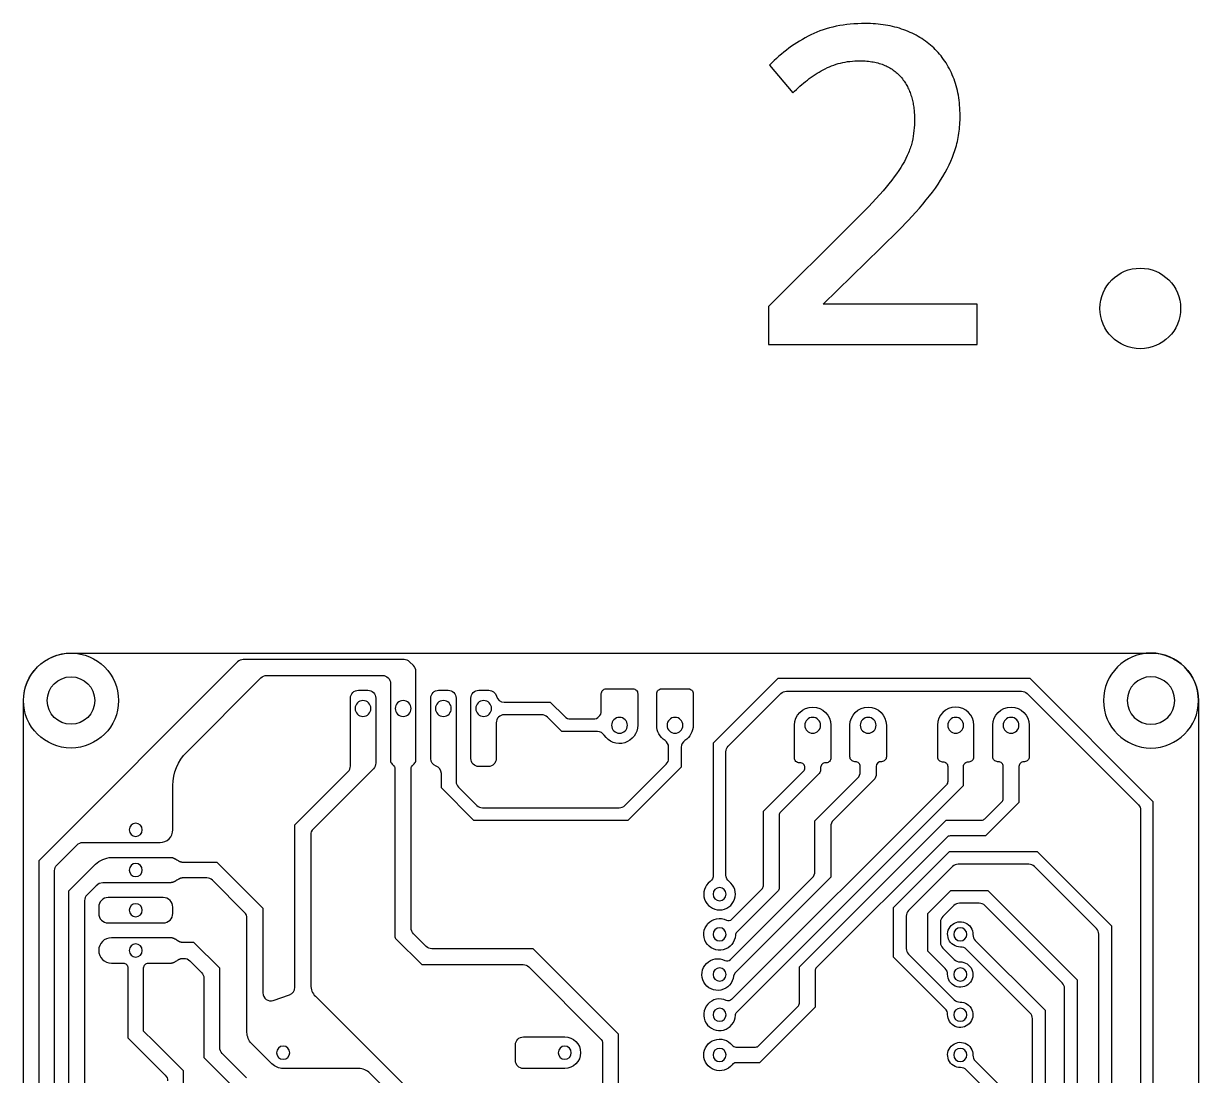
# Model space of a CAD drawing. Extents: x -177 to 52, y -70 to 234.
# Drawn here: x -115.8 to -41.6, y 167.8 to 234.3 of the extents above; entities that cross this region are included whole.
import ezdxf

# ---------------------------------------------------------------- set-up
doc = ezdxf.new("R2010")
doc.units = 0
doc.layers.get('0').update_dxf_attribs({"color": 160, "linetype": 'CONTINUOUS'})
for name, color, linetype in [('DEFAULT', 7, 'CONTINUOUS'), ('HOLES', 22, 'CONTINUOUS'), ('MOSFET', 7, 'CONTINUOUS'), ('MOSFET$TRACES', 7, 'CONTINUOUS')]:
    doc.layers.add(name, color=color, linetype=linetype)

msp = doc.modelspace()

# ---------------------------------------------------------------- linework, layer by layer
msp.add_lwpolyline([(-63.578, 221.529), (-68.751, 216.387), (-68.751, 214), (-55.575, 214), (-55.575, 216.54), (-65.292, 216.54), (-61.666, 220.075), (-60.466, 221.265), (-59.931, 221.822), (-59.439, 222.355), (-59.209, 222.614), (-58.989, 222.871), (-58.779, 223.126), (-58.578, 223.378), (-58.388, 223.629), (-58.208, 223.877), (-58.038, 224.123), (-57.878, 224.367), (-57.728, 224.61), (-57.588, 224.854), (-57.458, 225.097), (-57.337, 225.341), (-57.226, 225.585), (-57.125, 225.829), (-57.078, 225.951), (-57.034, 226.074), (-56.992, 226.196), (-56.953, 226.318), (-56.916, 226.441), (-56.881, 226.566), (-56.849, 226.691), (-56.819, 226.818), (-56.791, 226.947), (-56.766, 227.076), (-56.743, 227.207), (-56.723, 227.34), (-56.705, 227.473), (-56.69, 227.608), (-56.676, 227.744), (-56.666, 227.882), (-56.657, 228.021), (-56.651, 228.161), (-56.647, 228.445), (-56.648, 228.614), (-56.653, 228.781), (-56.662, 228.946), (-56.674, 229.109), (-56.689, 229.27), (-56.708, 229.428), (-56.73, 229.584), (-56.756, 229.738), (-56.785, 229.89), (-56.817, 230.04), (-56.853, 230.188), (-56.892, 230.333), (-56.934, 230.477), (-56.98, 230.618), (-57.03, 230.757), (-57.083, 230.894), (-57.139, 231.028), (-57.197, 231.16), (-57.259, 231.289), (-57.323, 231.416), (-57.39, 231.54), (-57.46, 231.661), (-57.533, 231.78), (-57.609, 231.896), (-57.687, 232.009), (-57.768, 232.12), (-57.852, 232.228), (-57.939, 232.334), (-58.029, 232.437), (-58.121, 232.537), (-58.216, 232.635), (-58.314, 232.73), (-58.415, 232.822), (-58.518, 232.912), (-58.623, 232.999), (-58.731, 233.083), (-58.841, 233.164), (-58.953, 233.243), (-59.068, 233.319), (-59.185, 233.392), (-59.304, 233.462), (-59.426, 233.53), (-59.55, 233.595), (-59.676, 233.657), (-59.804, 233.716), (-59.935, 233.773), (-60.069, 233.826), (-60.204, 233.878), (-60.342, 233.926), (-60.482, 233.971), (-60.623, 234.013), (-60.766, 234.052), (-60.911, 234.087), (-61.058, 234.12), (-61.207, 234.15), (-61.358, 234.176), (-61.51, 234.199), (-61.665, 234.219), (-61.821, 234.237), (-61.979, 234.251), (-62.139, 234.261), (-62.301, 234.269), (-62.464, 234.274), (-62.63, 234.275), (-62.873, 234.273), (-63.112, 234.264), (-63.347, 234.25), (-63.579, 234.23), (-63.807, 234.205), (-64.031, 234.174), (-64.251, 234.138), (-64.468, 234.096), (-64.681, 234.048), (-64.89, 233.995), (-65.095, 233.936), (-65.297, 233.871), (-65.494, 233.801), (-65.688, 233.725), (-65.879, 233.643), (-66.065, 233.556), (-66.248, 233.464), (-66.429, 233.369), (-66.607, 233.27), (-66.782, 233.167), (-66.954, 233.06), (-67.124, 232.95), (-67.291, 232.836), (-67.456, 232.718), (-67.617, 232.597), (-67.776, 232.472), (-67.933, 232.343), (-68.086, 232.211), (-68.237, 232.074), (-68.386, 231.934), (-68.531, 231.791), (-68.674, 231.643), (-67.205, 229.884), (-67.095, 229.995), (-66.984, 230.104), (-66.872, 230.21), (-66.758, 230.314), (-66.643, 230.415), (-66.527, 230.513), (-66.41, 230.609), (-66.291, 230.702), (-66.171, 230.793), (-66.049, 230.881), (-65.926, 230.966), (-65.802, 231.049), (-65.677, 231.129), (-65.55, 231.206), (-65.422, 231.281), (-65.292, 231.353), (-65.161, 231.421), (-65.029, 231.485), (-64.894, 231.545), (-64.758, 231.6), (-64.62, 231.651), (-64.48, 231.698), (-64.338, 231.74), (-64.194, 231.777), (-64.049, 231.811), (-63.902, 231.839), (-63.753, 231.864), (-63.602, 231.884), (-63.45, 231.899), (-63.296, 231.91), (-63.14, 231.917), (-62.982, 231.919), (-62.868, 231.918), (-62.756, 231.914), (-62.646, 231.909), (-62.539, 231.901), (-62.433, 231.891), (-62.33, 231.878), (-62.228, 231.863), (-62.129, 231.846), (-62.031, 231.827), (-61.936, 231.805), (-61.842, 231.781), (-61.751, 231.755), (-61.661, 231.727), (-61.574, 231.696), (-61.489, 231.663), (-61.406, 231.628), (-61.324, 231.591), (-61.245, 231.552), (-61.167, 231.512), (-61.092, 231.469), (-61.018, 231.426), (-60.946, 231.38), (-60.877, 231.333), (-60.809, 231.284), (-60.743, 231.233), (-60.679, 231.181), (-60.616, 231.127), (-60.556, 231.072), (-60.498, 231.014), (-60.441, 230.955), (-60.387, 230.895), (-60.334, 230.832), (-60.284, 230.769), (-60.234, 230.704), (-60.187, 230.637), (-60.141, 230.57), (-60.097, 230.501), (-60.055, 230.431), (-60.014, 230.36), (-59.975, 230.287), (-59.937, 230.214), (-59.902, 230.138), (-59.868, 230.062), (-59.835, 229.985), (-59.804, 229.906), (-59.775, 229.826), (-59.748, 229.744), (-59.722, 229.662), (-59.698, 229.578), (-59.676, 229.494), (-59.655, 229.41), (-59.635, 229.325), (-59.617, 229.239), (-59.601, 229.153), (-59.586, 229.066), (-59.573, 228.979), (-59.561, 228.891), (-59.551, 228.803), (-59.543, 228.714), (-59.536, 228.625), (-59.53, 228.535), (-59.526, 228.444), (-59.523, 228.262), (-59.526, 228.068), (-59.533, 227.878), (-59.545, 227.691), (-59.562, 227.508), (-59.583, 227.328), (-59.609, 227.151), (-59.64, 226.978), (-59.676, 226.808), (-59.697, 226.723), (-59.719, 226.638), (-59.744, 226.553), (-59.771, 226.466), (-59.8, 226.379), (-59.832, 226.291), (-59.866, 226.203), (-59.902, 226.114), (-59.941, 226.024), (-59.981, 225.933), (-60.069, 225.751), (-60.167, 225.565), (-60.273, 225.377), (-60.39, 225.185), (-60.517, 224.988), (-60.655, 224.787), (-60.805, 224.58), (-60.965, 224.368), (-61.137, 224.151), (-61.319, 223.929), (-61.513, 223.702), (-61.94, 223.221), (-62.427, 222.699)], close=True)
msp.add_circle((-45.269, 216.272), 2.548)
at = {"layer": 'DEFAULT'}
msp.add_line((-86.734, 192.15), (-86.734, 192.15), dxfattribs=at)
for points in [[(-78.219, 166.413), (-78.219, 170.427), (-83.61, 175.818), (-90.006, 175.818, -0.198912), (-90.36, 175.964), (-91.168, 176.772, -0.198912), (-91.314, 177.126), (-91.314, 187.198, -0.212795), (-91.215, 187.421), (-91.114, 187.512, 0.212795), (-91.014, 187.735), (-91.014, 193.349, 0.202574), (-91.166, 193.708), (-91.409, 193.944, 0.195256), (-91.758, 194.085), (-101.916, 194.085, 0.198912), (-102.27, 193.939), (-114.831, 181.378), (-114.831, 135.914)], [(-113.831, 136.537), (-113.831, 180.755, -0.198912), (-113.685, 181.108), (-112.406, 182.387, -0.198912), (-112.053, 182.533), (-107.163, 182.533, 0.414214), (-106.363, 183.333), (-106.363, 186.128, -0.198912), (-105.485, 188.249), (-100.795, 192.939, -0.198912), (-100.441, 193.085), (-93.114, 193.085, -0.414214), (-92.614, 192.585), (-92.614, 187.712, 0.209975), (-92.517, 187.491), (-92.441, 187.421, -0.209975), (-92.344, 187.2), (-92.344, 176.629, 0.201207), (-92.255, 176.415), (-90.629, 174.818), (-84.233, 174.818, -0.198912), (-83.88, 174.671), (-79.367, 170.159, -0.198915), (-79.221, 169.805), (-79.221, 166.206)], [(-101.699, 167.66), (-103.252, 169.212, -0.198912), (-103.398, 169.566), (-103.398, 174.585), (-105.026, 176.213), (-105.683, 176.213), (-105.709, 176.213), (-105.735, 176.214), (-105.748, 176.214), (-105.761, 176.215), (-105.775, 176.216), (-105.788, 176.218), (-105.801, 176.22), (-105.814, 176.222), (-105.828, 176.225), (-105.841, 176.228), (-105.855, 176.231), (-105.868, 176.235), (-105.882, 176.239), (-105.895, 176.244), (-105.909, 176.249), (-105.922, 176.255), (-105.936, 176.261), (-105.95, 176.267), (-105.964, 176.274), (-105.977, 176.281), (-106.005, 176.296), (-106.033, 176.312), (-106.061, 176.328), (-106.117, 176.363), (-106.173, 176.398), (-106.201, 176.415), (-106.229, 176.431), (-106.256, 176.445), (-106.27, 176.452), (-106.284, 176.459), (-106.298, 176.465), (-106.311, 176.471), (-106.325, 176.477), (-106.339, 176.482), (-106.352, 176.487), (-106.366, 176.491), (-106.379, 176.495), (-106.393, 176.498), (-106.406, 176.502), (-106.419, 176.504), (-106.433, 176.506), (-106.446, 176.508), (-106.459, 176.51), (-106.472, 176.511), (-106.485, 176.512), (-106.499, 176.512), (-106.525, 176.513), (-106.551, 176.513), (-110.243, 176.513, 1), (-110.243, 174.913), (-109.503, 174.913, -0.414214), (-109.203, 174.613), (-109.203, 170.2), (-106.835, 167.831, -0.198912), (-106.688, 167.478)], [(-105.688, 166.073), (-105.688, 168.099), (-107.57, 169.981), (-108.203, 170.614), (-108.203, 174.613, -0.414214), (-107.903, 174.913), (-106.551, 174.913), (-106.525, 174.913), (-106.499, 174.914), (-106.485, 174.914), (-106.472, 174.915), (-106.459, 174.916), (-106.446, 174.918), (-106.433, 174.92), (-106.419, 174.922), (-106.406, 174.925), (-106.393, 174.928), (-106.379, 174.931), (-106.366, 174.935), (-106.352, 174.939), (-106.339, 174.944), (-106.325, 174.949), (-106.311, 174.955), (-106.298, 174.961), (-106.284, 174.967), (-106.27, 174.974), (-106.256, 174.981), (-106.229, 174.996), (-106.201, 175.012), (-106.173, 175.028), (-106.117, 175.063), (-106.061, 175.098), (-106.033, 175.115), (-106.005, 175.131), (-105.977, 175.145), (-105.964, 175.152), (-105.95, 175.159), (-105.936, 175.165), (-105.922, 175.171), (-105.909, 175.177), (-105.895, 175.182), (-105.882, 175.187), (-105.868, 175.191), (-105.855, 175.195), (-105.841, 175.198), (-105.828, 175.202), (-105.814, 175.204), (-105.801, 175.206), (-105.788, 175.208), (-105.775, 175.21), (-105.761, 175.211), (-105.748, 175.212), (-105.735, 175.212), (-105.709, 175.213), (-105.683, 175.213), (-105.649, 175.213, -0.198912), (-105.295, 175.067), (-104.544, 174.316, -0.198912), (-104.398, 173.962), (-104.398, 168.943), (-101.515, 166.06, 0.198912)]]:
    msp.add_lwpolyline(points, format="xyb", dxfattribs=at)
at = {"layer": 'DEFAULT', "extrusion": (0, 0, -1)}
for centre in [(94.354, 191), (91.814, 191), (89.274, 191), (86.734, 191)]:
    msp.add_circle(centre, 0.5, dxfattribs=at)
at = {"layer": 'HOLES'}
msp.add_circle((-112.791, 191.5), 1.5, dxfattribs=at)
at = {"layer": 'HOLES', "extrusion": (0, 0, -1)}
for centre, radius in [((44.591, 191.5), 1.5), ((78.153, 189.938), 0.5), ((74.653, 189.938), 0.5), ((65.952, 189.938), 0.5), ((62.452, 189.938), 0.5), ((56.927, 189.938), 0.5), ((53.427, 189.938), 0.5), ((108.703, 183.333), 0.415), ((108.703, 180.793), 0.415), ((71.833, 179.27), 0.415), ((108.703, 178.253), 0.415), ((71.833, 176.73), 0.415), ((56.633, 176.73), 0.415), ((108.703, 175.713), 0.415), ((71.833, 174.19), 0.415), ((56.633, 174.19), 0.415), ((71.833, 171.65), 0.415), ((56.633, 171.65), 0.415), ((99.392, 169.253), 0.415), ((81.612, 169.253), 0.415), ((71.833, 169.11), 0.415), ((56.633, 169.11), 0.415)]:
    msp.add_circle(centre, radius, dxfattribs=at)
at = {"layer": 'MOSFET'}
msp.add_lwpolyline([(-115.791, 102.5), (-115.791, 191.5, -0.414214), (-112.791, 194.5), (-44.591, 194.5, -0.414214), (-41.591, 191.5), (-41.591, 102.5, -0.414214), (-44.591, 99.5), (-112.791, 99.5, -0.414214)], format="xyb", close=True, dxfattribs=at)
msp.add_circle((-112.791, 191.5), 3, dxfattribs=at)
at = {"layer": 'MOSFET', "extrusion": (0, 0, -1)}
msp.add_circle((44.591, 191.5), 3, dxfattribs=at)
at = {"layer": 'MOSFET$TRACES'}
for points in [[(-78.167, 184.724, 0.198912), (-77.813, 184.87), (-75.2, 187.484, 0.198912), (-75.053, 187.837), (-75.053, 188.555, 0.253709), (-75.281, 188.974, -0.253709), (-75.803, 189.938), (-75.803, 191.938, -0.414214), (-75.503, 192.238), (-73.803, 192.238, -0.414214), (-73.503, 191.938), (-73.503, 189.938, -0.253709), (-74.026, 188.974, 0.253709), (-74.253, 188.555), (-74.253, 187.299), (-77.628, 183.924), (-87.349, 183.924), (-89.404, 185.979), (-89.404, 186.888, 0.31881), (-89.739, 187.36, -0.31881), (-90.074, 187.832), (-90.074, 191.65, -0.414214), (-89.574, 192.15), (-88.974, 192.15, -0.414214), (-88.474, 191.65), (-88.474, 186.388, 0.198912), (-88.328, 186.034), (-87.164, 184.87, 0.198912), (-86.81, 184.724)], [(-85.439, 190.6, 0.414214), (-85.939, 190.1), (-85.939, 187.832, -0.414214), (-86.439, 187.332), (-87.039, 187.332, -0.414214), (-87.539, 187.832), (-87.539, 191.65, -0.414214), (-87.039, 192.15), (-86.408, 192.15, -0.341999), (-85.924, 191.775, 0.341999), (-85.439, 191.4), (-82.526, 191.4), (-81.611, 190.485, 0.198912), (-81.257, 190.338), (-79.803, 190.338, 0.414214), (-79.303, 190.838), (-79.303, 191.938, -0.414214), (-79.003, 192.238), (-77.303, 192.238, -0.414214), (-77.003, 191.938), (-77.003, 189.938, -0.746357), (-79.117, 189.311, 0.253709), (-79.536, 189.538), (-81.796, 189.538), (-82.711, 190.454, 0.198912), (-83.065, 190.6)], [(-64.815, 180.332), (-70.868, 174.278), (-70.955, 174.095, -3.257178), (-71.493, 175.079, 0.325935), (-71.144, 175.134), (-65.903, 180.375), (-65.815, 180.587), (-65.815, 183.901), (-63.04, 186.676), (-62.952, 186.888), (-62.952, 187.338, 0.414214), (-63.252, 187.638), (-63.302, 187.638, -0.414214), (-63.602, 187.938), (-63.602, 189.938, -1), (-61.302, 189.938), (-61.302, 189.938), (-61.302, 187.938, -0.414214), (-61.602, 187.638, 0.410752), (-61.952, 187.338), (-61.952, 186.757), (-62.04, 186.545), (-64.727, 183.858), (-64.815, 183.645)], [(-65.798, 174.424), (-65.798, 172.122), (-69.309, 168.61), (-70.809, 168.61, 0.230961), (-71.045, 168.495, -2.905869), (-71.045, 169.725, 0.230961), (-70.809, 169.61), (-69.565, 169.61, 0.198912), (-69.353, 169.698), (-66.886, 172.165, 0.198912), (-66.798, 172.377), (-66.798, 174.679), (-57.531, 183.946), (-55.293, 183.946, 0.198912), (-55.081, 184.034), (-54.015, 185.099, 0.198912), (-53.927, 185.311), (-53.927, 187.338, 0.414214), (-54.227, 187.638), (-54.277, 187.638, -0.414214), (-54.577, 187.938), (-54.577, 189.938, -1), (-52.277, 189.938), (-52.277, 187.938, -0.414214), (-52.577, 187.638), (-52.627, 187.638, 0.414214), (-52.927, 187.338), (-52.927, 185.056), (-55.037, 182.946), (-57.275, 182.946, 0.198912), (-57.488, 182.858), (-65.71, 174.636, 0.198912)], [(-68.158, 179.457), (-70.748, 176.868, 0.184091), (-70.835, 176.673, -3.292465), (-71.4, 177.631, 0.318647), (-71.058, 177.689), (-69.158, 179.589, 0.198912), (-69.07, 179.801), (-69.07, 184.502), (-66.54, 187.032, 0.198912), (-66.452, 187.244), (-66.452, 187.27, 0.414214), (-66.752, 187.57), (-66.802, 187.57, -0.414214), (-67.102, 187.87), (-67.102, 189.938, -1), (-64.802, 189.938), (-64.802, 187.87, -0.414214), (-65.102, 187.57), (-65.152, 187.57, 0.414214), (-65.452, 187.27), (-65.452, 187.113, -0.198912), (-65.54, 186.901), (-67.982, 184.459, 0.198912), (-68.07, 184.246), (-68.07, 179.67, -0.198925)], [(-56.427, 187.338, -0.414214), (-56.127, 187.638), (-56.077, 187.638, 0.414214), (-55.777, 187.938), (-55.777, 189.938, 1), (-58.077, 189.938), (-58.077, 187.938, 0.414214), (-57.777, 187.638), (-57.727, 187.638, -0.414214), (-57.427, 187.338), (-57.427, 186.39, -0.198912), (-57.515, 186.177), (-71.075, 172.618, -0.314564), (-71.413, 172.558, 3.310049), (-70.834, 171.614, -0.189462), (-70.746, 171.815), (-56.427, 186.134)], [(-111.043, 178.453), (-111.043, 178.053, 0.414214), (-110.443, 177.453), (-106.963, 177.453, 0.414214), (-106.363, 178.053), (-106.363, 178.453, 0.414214), (-106.963, 179.053), (-110.443, 179.053, 0.414214)], [(-56.653, 129.016), (-52.227, 133.442, 0.198912), (-52.08, 133.796), (-52.08, 171.404, 0.198912), (-52.227, 171.758), (-56.253, 175.784, 0.204309), (-56.617, 175.93, -2.48711), (-55.834, 176.714, 0.204302), (-55.687, 176.35), (-51.28, 171.943), (-51.28, 133.257), (-56.468, 128.07), (-58.195, 128.07, 0.204302), (-58.556, 127.916, -2.486759), (-58.556, 129.024, 0.204302), (-58.195, 128.87), (-57.006, 128.87, 0.198912)], [(-81.612, 168.253), (-84.224, 168.253, -0.414214), (-84.724, 168.753), (-84.724, 169.753, -0.414214), (-84.224, 170.253), (-81.612, 170.253, -1)], [(-56.653, 131.556), (-54.259, 133.95, 0.198912), (-54.112, 134.304), (-54.112, 165.816, 0.198912), (-54.259, 166.17), (-56.253, 168.164, 0.204302), (-56.617, 168.31, -2.486759), (-55.834, 169.094, 0.204302), (-55.687, 168.73), (-53.312, 166.355), (-53.312, 133.765), (-56.468, 130.61), (-58.195, 130.61, 0.204302), (-58.556, 130.456, -2.486759), (-58.556, 131.564, 0.204302), (-58.195, 131.41), (-57.006, 131.41, 0.198912)]]:
    msp.add_lwpolyline(points, format="xyb", close=True, dxfattribs=at)
for points in [[(-44.444, 119.897), (-44.444, 185.104), (-52.228, 192.888), (-68.147, 192.888), (-72.233, 188.802), (-72.233, 180.47, -0.236068), (-72.433, 180.07, 3), (-71.233, 180.07, -0.236068), (-71.433, 180.47), (-71.433, 188.263, -0.198912), (-71.287, 188.617), (-67.962, 191.942, -0.198912), (-67.609, 192.088), (-52.767, 192.088, -0.198912), (-52.413, 191.942), (-45.39, 184.919, -0.198912), (-45.244, 184.565), (-45.244, 120.435, -0.198912)], [(-112.934, 144.115), (-112.934, 179.481), (-111.253, 181.162, -0.158531), (-110.243, 181.593), (-106.551, 181.593), (-106.525, 181.593), (-106.499, 181.592), (-106.485, 181.592), (-106.472, 181.591), (-106.459, 181.59), (-106.446, 181.588), (-106.433, 181.586), (-106.419, 181.584), (-106.406, 181.582), (-106.393, 181.578), (-106.379, 181.575), (-106.366, 181.571), (-106.352, 181.567), (-106.339, 181.562), (-106.325, 181.557), (-106.311, 181.551), (-106.298, 181.545), (-106.284, 181.539), (-106.27, 181.532), (-106.256, 181.525), (-106.229, 181.511), (-106.201, 181.495), (-106.173, 181.478), (-106.117, 181.443), (-106.061, 181.408), (-106.033, 181.392), (-106.005, 181.376), (-105.977, 181.361), (-105.964, 181.354), (-105.95, 181.347), (-105.936, 181.341), (-105.922, 181.335), (-105.909, 181.329), (-105.895, 181.324), (-105.882, 181.319), (-105.868, 181.315), (-105.855, 181.311), (-105.841, 181.308), (-105.828, 181.305), (-105.814, 181.302), (-105.801, 181.3), (-105.788, 181.298), (-105.775, 181.296), (-105.761, 181.295), (-105.748, 181.294), (-105.735, 181.294), (-105.709, 181.293), (-105.683, 181.293), (-103.588, 181.293), (-100.678, 178.383), (-100.678, 173.029, 0.515661), (-100.015, 172.556), (-98.99, 172.911, 0.319556), (-98.653, 173.384), (-98.653, 183.647), (-95.291, 187.009, 0.198912), (-95.144, 187.363), (-95.144, 191.65, -0.414214), (-94.644, 192.15), (-94.044, 192.15, -0.414214), (-93.544, 191.65), (-93.544, 187.549, -0.198912), (-93.691, 187.195), (-97.507, 183.379, 0.198912), (-97.653, 183.025), (-97.653, 179.282)], [(-47.889, 125.033), (-47.889, 176.738, 0.198912), (-48.036, 177.092), (-51.954, 181.01, 0.198912), (-52.307, 181.156), (-56.769, 181.156, 0.198912), (-57.122, 181.01), (-59.897, 178.235, 0.198912), (-60.043, 177.881), (-60.043, 175.833, 0.198912), (-59.897, 175.479), (-57.014, 172.596, 0.204302), (-56.65, 172.45, -2.486759), (-57.433, 171.667, 0.204302), (-57.58, 172.031), (-60.843, 175.294), (-60.843, 178.42), (-57.307, 181.956), (-51.769, 181.956), (-47.089, 177.277), (-47.089, 124.494)], [(-97.653, 180.666), (-97.653, 173.525, 0.198912), (-97.361, 172.818), (-81.661, 157.119, 0.198912)], [(-81.929, 155.972), (-93.917, 167.96, 0.198912), (-94.624, 168.253), (-99.392, 168.253, -0.198912), (-100.1, 168.546), (-101.386, 169.832, -0.198912), (-101.678, 170.539), (-101.678, 177.76, 0.198912), (-101.825, 178.114), (-103.858, 180.147, 0.198912), (-104.212, 180.293), (-105.683, 180.293), (-105.709, 180.293), (-105.735, 180.292), (-105.748, 180.292), (-105.761, 180.291), (-105.775, 180.29), (-105.788, 180.288), (-105.801, 180.286), (-105.814, 180.284), (-105.828, 180.282), (-105.841, 180.278), (-105.855, 180.275), (-105.868, 180.271), (-105.882, 180.267), (-105.895, 180.262), (-105.909, 180.257), (-105.922, 180.251), (-105.936, 180.245), (-105.95, 180.239), (-105.964, 180.232), (-105.977, 180.225), (-106.005, 180.211), (-106.033, 180.195), (-106.061, 180.178), (-106.117, 180.143), (-106.173, 180.108), (-106.201, 180.092), (-106.229, 180.076), (-106.256, 180.061), (-106.27, 180.054), (-106.284, 180.047), (-106.298, 180.041), (-106.311, 180.035), (-106.325, 180.029), (-106.339, 180.024), (-106.352, 180.019), (-106.366, 180.015), (-106.379, 180.011), (-106.393, 180.008), (-106.406, 180.005), (-106.419, 180.002), (-106.433, 180), (-106.446, 179.998), (-106.459, 179.996), (-106.472, 179.995), (-106.485, 179.994), (-106.499, 179.994), (-106.525, 179.993), (-106.551, 179.993), (-110.783, 179.993), (-111.022, 179.932), (-111.197, 179.802), (-111.787, 179.212, 0.198912), (-111.934, 178.858), (-111.934, 149.402, 0.198912)], [(-50.048, 129.986), (-50.048, 173.309, 0.198912), (-50.195, 173.663), (-55.081, 178.549, 0.198912), (-55.435, 178.696), (-56.689, 178.696, 0.198912), (-57.043, 178.549), (-57.738, 177.854, 0.198912), (-57.884, 177.5), (-57.884, 176.214, 0.198912), (-57.738, 175.86), (-57.014, 175.136, 0.204302), (-56.65, 174.99, -2.486759), (-57.433, 174.207, 0.204302), (-57.58, 174.571), (-58.684, 175.675), (-58.684, 178.039), (-57.228, 179.496), (-54.896, 179.496), (-49.248, 173.848), (-49.248, 129.447)]]:
    msp.add_lwpolyline(points, format="xyb", dxfattribs=at)

doc.saveas('drawing.dxf')
